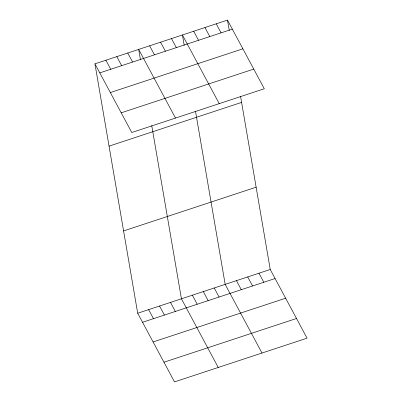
<?xml version="1.0" encoding="UTF-8"?>
<svg xmlns="http://www.w3.org/2000/svg" width="402" height="402" viewBox="0 0 402 402"><rect width="100%" height="100%" fill="white"/><g stroke="black" fill="none" stroke-linecap="round" stroke-linejoin="round"><path stroke-width="0.6" d="M94.942 63.843L227.487 20.1L264.305 88.762L131.761 132.504L94.942 63.843L137.695 313.238L174.508 381.9L307.058 338.157L270.239 269.496L240.552 96.304M99.791 72.883L232.336 29.14M110.339 92.555L242.888 48.818M121.208 112.826L253.757 69.089M109.053 146.142L241.597 102.399M123.585 230.934L256.134 187.196M137.695 313.238L270.239 269.496M142.544 322.278L275.089 278.541M153.092 341.956L285.636 298.214M163.961 362.227L296.505 318.484M216.221 23.818L221.07 32.858M204.955 27.537L209.804 36.577M193.689 31.255L198.538 40.295M219.241 103.636L182.423 34.974L184.201 45.336M171.488 38.582L176.337 47.622M160.554 42.19L165.403 51.23M149.619 45.798L154.468 54.838M258.973 273.214L263.823 282.259M175.498 118.067L138.685 49.406L140.459 59.767M127.751 53.014L132.595 62.059M247.707 276.933L252.556 285.978M116.811 56.622L121.66 65.667M236.441 280.651L241.29 289.691M105.877 60.23L110.726 69.275M261.993 353.031L225.175 284.37L195.488 111.178M214.241 287.978L219.09 297.018M203.306 291.586L208.151 300.631M192.367 295.194L197.216 304.239M218.251 367.468L181.433 298.802L151.745 125.61M170.498 302.41L175.347 311.455M159.564 306.022L164.413 315.062M148.629 309.63L153.479 318.67M227.487 20.1L229.266 30.462"/></g></svg>
